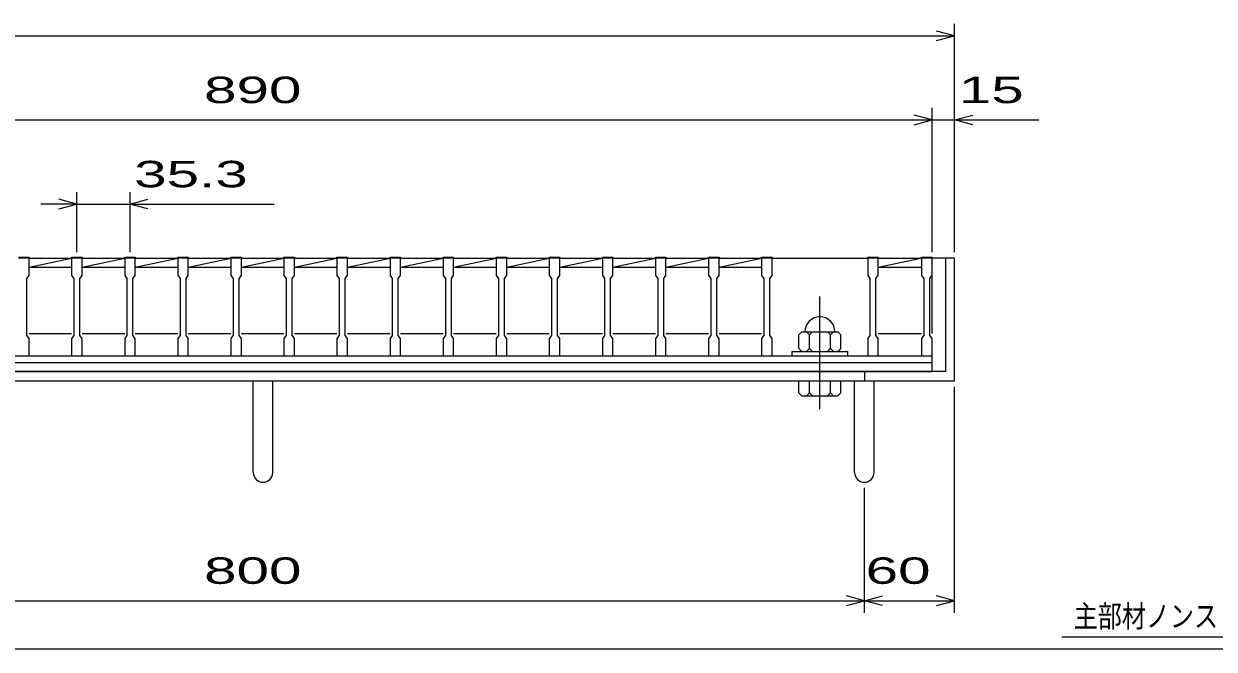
# Model space of a CAD drawing. Units: millimetres, scale not verified. Extents: x -1456 to 1385, y -1026 to 843.
# Drawn here: x -839 to -47, y -917 to -501 of the extents above; entities that cross this region are included whole.
import ezdxf
from ezdxf.enums import TextEntityAlignment as Align

# ---------------------------------------------------------------- set-up
doc = ezdxf.new("R2010")
doc.units = ezdxf.units.MM
doc.header["$LTSCALE"] = 8
doc.linetypes.add('CHAIN', pattern=[18.5, 12, -1.5, 3.5, -1.5])
for name, color, linetype, lineweight in [('0_2', 150, 'Continuous', 25), ('16', 3, 'Continuous', 25), ('19', 6, 'Continuous', 25), ('22', 4, 'Continuous', 25), ('32', 4, 'Continuous', 25)]:
    doc.layers.add(name, color=color, linetype=linetype, lineweight=lineweight)
doc.styles.add('ベクトル', font='')
doc.styles.get('ベクトル').set_extended_font_data('ベクトル')

msp = doc.modelspace()

# ---------------------------------------------------------------- linework, layer by layer
at = {"layer": '0_2'}
msp.add_line((1384.8, -917.2), (-1383.2, -917.2), dxfattribs=at)
at = {"layer": '16'}
for p, q in [((-842.6, -656.3), (-835.6, -656.3)), ((-835.6, -657), (-842.6, -657)), ((-835.6, -656.3), (-835.6, -657)), ((-835.6, -668.5), (-835.6, -657)), ((-835.6, -657), (-807.3, -657)), ((-835.6, -663), (-807.3, -657)), ((-807.3, -657), (-807.3, -656.3)), ((-807.3, -656.3), (-800.3, -656.3)), ((-807.3, -657), (-807.3, -668.5)), ((-800.3, -657), (-807.3, -657)), ((-800.3, -656.3), (-800.3, -657)), ((-800.3, -668.5), (-800.3, -657)), ((-800.3, -657), (-772, -657)), ((-800.3, -663), (-772, -657)), ((-772, -657), (-772, -656.3)), ((-772, -656.3), (-765, -656.3)), ((-772, -657), (-772, -668.5)), ((-765, -657), (-772, -657)), ((-765, -656.3), (-765, -657)), ((-765, -668.5), (-765, -657)), ((-765, -657), (-736.7, -657)), ((-765, -663), (-736.7, -657)), ((-736.7, -657), (-736.7, -656.3)), ((-736.7, -656.3), (-729.7, -656.3)), ((-736.7, -657), (-736.7, -668.5)), ((-729.7, -657), (-736.7, -657)), ((-729.7, -656.3), (-729.7, -657)), ((-729.7, -668.5), (-729.7, -657)), ((-729.7, -657), (-701.4, -657)), ((-729.7, -663), (-701.4, -657)), ((-701.4, -657), (-701.4, -656.3)), ((-701.4, -656.3), (-694.4, -656.3)), ((-701.4, -657), (-701.4, -668.5)), ((-694.4, -657), (-701.4, -657)), ((-694.4, -656.3), (-694.4, -657)), ((-694.4, -668.5), (-694.4, -657)), ((-694.4, -657), (-666.1, -657)), ((-694.4, -663), (-666.1, -657)), ((-666.1, -657), (-666.1, -656.3)), ((-666.1, -656.3), (-659.1, -656.3)), ((-666.1, -657), (-666.1, -668.5)), ((-659.1, -657), (-666.1, -657)), ((-659.1, -656.3), (-659.1, -657)), ((-659.1, -668.5), (-659.1, -657)), ((-659.1, -657), (-630.8, -657)), ((-659.1, -663), (-630.8, -657)), ((-630.8, -657), (-630.8, -656.3)), ((-630.8, -656.3), (-623.8, -656.3)), ((-630.8, -657), (-630.8, -668.5)), ((-623.8, -657), (-630.8, -657)), ((-623.8, -656.3), (-623.8, -657)), ((-623.8, -668.5), (-623.8, -657)), ((-623.8, -657), (-595.5, -657)), ((-623.8, -663), (-595.5, -657)), ((-595.5, -657), (-595.5, -656.3)), ((-595.5, -656.3), (-588.5, -656.3)), ((-595.5, -657), (-595.5, -668.5)), ((-588.5, -657), (-595.5, -657)), ((-588.5, -656.3), (-588.5, -657)), ((-588.5, -668.5), (-588.5, -657)), ((-588.5, -657), (-560.2, -657)), ((-588.5, -663), (-560.2, -657)), ((-560.2, -657), (-560.2, -656.3)), ((-560.2, -656.3), (-553.2, -656.3)), ((-560.2, -657), (-560.2, -668.5)), ((-553.2, -657), (-560.2, -657)), ((-553.2, -656.3), (-553.2, -657)), ((-553.2, -668.5), (-553.2, -657)), ((-553.2, -657), (-524.9, -657)), ((-553.2, -663), (-524.9, -657)), ((-524.9, -657), (-524.9, -656.3)), ((-524.9, -656.3), (-517.9, -656.3)), ((-524.9, -657), (-524.9, -668.5)), ((-517.9, -657), (-524.9, -657)), ((-517.9, -656.3), (-517.9, -657)), ((-517.9, -668.5), (-517.9, -657)), ((-517.9, -657), (-489.6, -657)), ((-517.9, -663), (-489.6, -657)), ((-489.6, -657), (-489.6, -656.3)), ((-489.6, -656.3), (-482.6, -656.3)), ((-489.6, -657), (-489.6, -668.5)), ((-482.6, -657), (-489.6, -657)), ((-482.6, -656.3), (-482.6, -657)), ((-482.6, -668.5), (-482.6, -657)), ((-482.6, -657), (-454.3, -657)), ((-482.6, -663), (-454.3, -657)), ((-454.3, -657), (-454.3, -656.3)), ((-454.3, -656.3), (-447.3, -656.3)), ((-454.3, -657), (-454.3, -668.5)), ((-447.3, -657), (-454.3, -657)), ((-447.3, -656.3), (-447.3, -657)), ((-447.3, -668.5), (-447.3, -657)), ((-447.3, -657), (-419, -657)), ((-447.3, -663), (-419, -657)), ((-419, -657), (-419, -656.3)), ((-419, -656.3), (-412, -656.3)), ((-419, -657), (-419, -668.5)), ((-412, -657), (-419, -657)), ((-412, -656.3), (-412, -657)), ((-412, -668.5), (-412, -657)), ((-412, -657), (-383.7, -657)), ((-412, -663), (-383.7, -657)), ((-383.7, -657), (-383.7, -656.3)), ((-383.7, -656.3), (-376.7, -656.3)), ((-383.7, -657), (-383.7, -668.5)), ((-376.7, -657), (-383.7, -657)), ((-376.7, -656.3), (-376.7, -657)), ((-376.7, -668.5), (-376.7, -657)), ((-376.7, -657), (-348.4, -657)), ((-376.7, -663), (-348.4, -657)), ((-348.4, -657), (-348.4, -656.3)), ((-348.4, -656.3), (-341.4, -656.3)), ((-348.4, -657), (-348.4, -668.5)), ((-341.4, -657), (-348.4, -657)), ((-341.4, -656.3), (-341.4, -657)), ((-341.4, -668.5), (-341.4, -657)), ((-341.4, -657), (-277.8, -657)), ((-277.8, -657), (-277.8, -656.3)), ((-277.8, -656.3), (-270.8, -656.3)), ((-277.8, -657), (-277.8, -668.5)), ((-270.8, -657), (-277.8, -657)), ((-270.8, -656.3), (-270.8, -657)), ((-270.8, -668.5), (-270.8, -657)), ((-270.8, -657), (-242.5, -657)), ((-270.8, -663), (-242.5, -657)), ((-242, -657), (-242, -656.3)), ((-242, -656.3), (-235, -656.3)), ((-242, -657), (-242, -668.5)), ((-235, -657), (-242, -657)), ((-235, -656.3), (-235, -657)), ((-235, -668.5), (-235, -657)), ((-235, -707), (-235, -657)), ((-835.6, -663), (-807.3, -663)), ((-800.3, -663), (-772, -663)), ((-765, -663), (-736.7, -663)), ((-729.7, -663), (-701.4, -663)), ((-694.4, -663), (-666.1, -663)), ((-659.1, -663), (-630.8, -663)), ((-623.8, -663), (-595.5, -663)), ((-588.5, -663), (-560.2, -663)), ((-553.2, -663), (-524.9, -663)), ((-517.9, -663), (-489.6, -663)), ((-482.6, -663), (-454.3, -663)), ((-447.3, -663), (-419, -663)), ((-412, -663), (-383.7, -663)), ((-376.7, -663), (-348.4, -663)), ((-270.8, -663), (-242.5, -663)), ((-837.1, -670.5), (-835.6, -668.5)), ((-837.1, -708.5), (-837.1, -670.5)), ((-807.3, -668.5), (-805.8, -670.5)), ((-805.8, -670.5), (-805.8, -708.5)), ((-801.8, -670.5), (-800.3, -668.5)), ((-801.8, -708.5), (-801.8, -670.5)), ((-772, -668.5), (-770.5, -670.5)), ((-770.5, -670.5), (-770.5, -708.5)), ((-766.5, -670.5), (-765, -668.5)), ((-766.5, -708.5), (-766.5, -670.5)), ((-736.7, -668.5), (-735.2, -670.5)), ((-735.2, -670.5), (-735.2, -708.5)), ((-731.2, -670.5), (-729.7, -668.5)), ((-731.2, -708.5), (-731.2, -670.5)), ((-701.4, -668.5), (-699.9, -670.5)), ((-699.9, -670.5), (-699.9, -708.5)), ((-695.9, -670.5), (-694.4, -668.5)), ((-695.9, -708.5), (-695.9, -670.5)), ((-666.1, -668.5), (-664.6, -670.5)), ((-664.6, -670.5), (-664.6, -708.5)), ((-660.6, -670.5), (-659.1, -668.5)), ((-660.6, -708.5), (-660.6, -670.5)), ((-630.8, -668.5), (-629.3, -670.5)), ((-629.3, -670.5), (-629.3, -708.5)), ((-625.3, -670.5), (-623.8, -668.5)), ((-625.3, -708.5), (-625.3, -670.5)), ((-595.5, -668.5), (-594, -670.5)), ((-594, -670.5), (-594, -708.5)), ((-590, -670.5), (-588.5, -668.5)), ((-590, -708.5), (-590, -670.5)), ((-560.2, -668.5), (-558.7, -670.5)), ((-558.7, -670.5), (-558.7, -708.5)), ((-554.7, -670.5), (-553.2, -668.5)), ((-554.7, -708.5), (-554.7, -670.5)), ((-524.9, -668.5), (-523.4, -670.5)), ((-523.4, -670.5), (-523.4, -708.5)), ((-519.4, -670.5), (-517.9, -668.5)), ((-519.4, -708.5), (-519.4, -670.5)), ((-489.6, -668.5), (-488.1, -670.5)), ((-488.1, -670.5), (-488.1, -708.5)), ((-484.1, -670.5), (-482.6, -668.5)), ((-484.1, -708.5), (-484.1, -670.5)), ((-454.3, -668.5), (-452.8, -670.5)), ((-452.8, -670.5), (-452.8, -708.5)), ((-448.8, -670.5), (-447.3, -668.5)), ((-448.8, -708.5), (-448.8, -670.5)), ((-419, -668.5), (-417.5, -670.5)), ((-417.5, -670.5), (-417.5, -708.5)), ((-413.5, -670.5), (-412, -668.5)), ((-413.5, -708.5), (-413.5, -670.5)), ((-383.7, -668.5), (-382.2, -670.5)), ((-382.2, -670.5), (-382.2, -708.5)), ((-378.2, -670.5), (-376.7, -668.5)), ((-378.2, -708.5), (-378.2, -670.5)), ((-348.4, -668.5), (-346.9, -670.5)), ((-346.9, -670.5), (-346.9, -708.5)), ((-342.9, -670.5), (-341.4, -668.5)), ((-342.9, -708.5), (-342.9, -670.5)), ((-277.8, -668.5), (-276.3, -670.5)), ((-276.3, -670.5), (-276.3, -708.5)), ((-272.3, -670.5), (-270.8, -668.5)), ((-272.3, -708.5), (-272.3, -670.5)), ((-242, -668.5), (-240.5, -670.5)), ((-240.5, -670.5), (-240.5, -708.5)), ((-236.5, -670.5), (-235, -668.5)), ((-236.5, -708.5), (-236.5, -670.5)), ((-835.6, -710.5), (-837.1, -708.5)), ((-835.6, -707), (-807.3, -707)), ((-835.6, -722), (-835.6, -710.5)), ((-805.8, -708.5), (-807.3, -710.5)), ((-807.3, -710.5), (-807.3, -722)), ((-800.3, -710.5), (-801.8, -708.5)), ((-800.3, -707), (-772, -707)), ((-800.3, -722), (-800.3, -710.5)), ((-770.5, -708.5), (-772, -710.5)), ((-772, -710.5), (-772, -722)), ((-765, -710.5), (-766.5, -708.5)), ((-765, -707), (-736.7, -707)), ((-765, -722), (-765, -710.5)), ((-735.2, -708.5), (-736.7, -710.5)), ((-736.7, -710.5), (-736.7, -722)), ((-729.7, -710.5), (-731.2, -708.5)), ((-729.7, -707), (-701.4, -707)), ((-729.7, -722), (-729.7, -710.5)), ((-699.9, -708.5), (-701.4, -710.5)), ((-701.4, -710.5), (-701.4, -722)), ((-694.4, -710.5), (-695.9, -708.5)), ((-694.4, -707), (-666.1, -707)), ((-694.4, -722), (-694.4, -710.5)), ((-664.6, -708.5), (-666.1, -710.5)), ((-666.1, -710.5), (-666.1, -722)), ((-659.1, -710.5), (-660.6, -708.5)), ((-659.1, -707), (-630.8, -707)), ((-659.1, -722), (-659.1, -710.5)), ((-629.3, -708.5), (-630.8, -710.5)), ((-630.8, -710.5), (-630.8, -722)), ((-623.8, -710.5), (-625.3, -708.5)), ((-623.8, -707), (-595.5, -707)), ((-623.8, -722), (-623.8, -710.5)), ((-594, -708.5), (-595.5, -710.5)), ((-595.5, -710.5), (-595.5, -722)), ((-588.5, -710.5), (-590, -708.5)), ((-588.5, -707), (-560.2, -707)), ((-588.5, -722), (-588.5, -710.5)), ((-558.7, -708.5), (-560.2, -710.5)), ((-560.2, -710.5), (-560.2, -722)), ((-553.2, -710.5), (-554.7, -708.5)), ((-553.2, -707), (-524.9, -707)), ((-553.2, -722), (-553.2, -710.5)), ((-523.4, -708.5), (-524.9, -710.5)), ((-524.9, -710.5), (-524.9, -722)), ((-517.9, -710.5), (-519.4, -708.5)), ((-517.9, -707), (-489.6, -707)), ((-517.9, -722), (-517.9, -710.5)), ((-488.1, -708.5), (-489.6, -710.5)), ((-489.6, -710.5), (-489.6, -722)), ((-482.6, -710.5), (-484.1, -708.5)), ((-482.6, -707), (-454.3, -707)), ((-482.6, -722), (-482.6, -710.5)), ((-452.8, -708.5), (-454.3, -710.5)), ((-454.3, -710.5), (-454.3, -722)), ((-447.3, -710.5), (-448.8, -708.5)), ((-447.3, -707), (-419, -707)), ((-447.3, -722), (-447.3, -710.5)), ((-417.5, -708.5), (-419, -710.5)), ((-419, -710.5), (-419, -722)), ((-412, -710.5), (-413.5, -708.5)), ((-412, -707), (-383.7, -707)), ((-412, -722), (-412, -710.5)), ((-382.2, -708.5), (-383.7, -710.5)), ((-383.7, -710.5), (-383.7, -722)), ((-376.7, -710.5), (-378.2, -708.5)), ((-376.7, -707), (-348.4, -707)), ((-376.7, -722), (-376.7, -710.5)), ((-346.9, -708.5), (-348.4, -710.5)), ((-348.4, -710.5), (-348.4, -722)), ((-341.4, -710.5), (-342.9, -708.5)), ((-341.4, -722), (-341.4, -710.5)), ((-321.6, -706), (-323.6, -708)), ((-323.6, -717), (-323.6, -708)), ((-321.6, -706), (-297.6, -706)), ((-318.6, -706), (-316.6, -708)), ((-316.6, -708), (-314.6, -706)), ((-316.6, -717), (-316.6, -708)), ((-304.6, -706), (-302.6, -708)), ((-302.6, -708), (-300.6, -706)), ((-302.6, -717), (-302.6, -708)), ((-295.6, -708), (-297.6, -706)), ((-295.6, -717), (-295.6, -708)), ((-276.3, -708.5), (-277.8, -710.5)), ((-277.8, -710.5), (-277.8, -722)), ((-270.8, -710.5), (-272.3, -708.5)), ((-270.8, -707), (-242, -707)), ((-270.8, -722), (-270.8, -710.5)), ((-240.5, -708.5), (-242, -710.5)), ((-242, -710.5), (-242, -722)), ((-235, -710.5), (-236.5, -708.5)), ((-235, -722), (-235, -710.5)), ((-328.1, -722), (-328.1, -719)), ((-328.1, -719), (-291.1, -719)), ((-323.6, -717), (-321.6, -719)), ((-318.6, -719), (-316.6, -717)), ((-314.6, -719), (-316.6, -717)), ((-304.6, -719), (-302.6, -717)), ((-300.6, -719), (-302.6, -717)), ((-297.6, -719), (-295.6, -717)), ((-291.1, -722), (-291.1, -719)), ((-1125, -722), (-235, -722)), ((-1125, -726.5), (-235, -726.5)), ((-842.6, -722), (-835.6, -722)), ((-807.3, -722), (-800.3, -722)), ((-772, -722), (-765, -722)), ((-736.7, -722), (-729.7, -722)), ((-701.4, -722), (-694.4, -722)), ((-666.1, -722), (-659.1, -722)), ((-630.8, -722), (-623.8, -722)), ((-595.5, -722), (-588.5, -722)), ((-560.2, -722), (-553.2, -722)), ((-524.9, -722), (-517.9, -722)), ((-489.6, -722), (-482.6, -722)), ((-454.3, -722), (-447.3, -722)), ((-419, -722), (-412, -722)), ((-383.7, -722), (-376.7, -722)), ((-348.4, -722), (-341.4, -722)), ((-341.4, -722), (-277.8, -722)), ((-328.1, -722), (-291.1, -722)), ((-277.8, -722), (-270.8, -722)), ((-242, -722), (-235, -722)), ((-235, -726.5), (-235, -722)), ((-235, -732.5), (-235, -726.5)), ((-1125, -732.5), (-235, -732.5))]:
    msp.add_line(p, q, dxfattribs=at)
at = {"layer": '16', "linetype": 'CHAIN'}
msp.add_line((-309.6, -757.4), (-309.6, -682.4), dxfattribs=at)
at = {"layer": '16'}
msp.add_arc((-309.6, -706), 10, 0, 180, dxfattribs=at)
at = {"layer": '19'}
for p, q in [((-220, -657), (-235, -657)), ((-226, -657), (-226, -732.5)), ((-220, -738.5), (-220, -657)), ((-226, -732.5), (-1134, -732.5)), ((-280, -732.5), (-280, -738.5)), ((-1140, -738.5), (-220, -738.5)), ((-686.5, -799.61), (-686.5, -738.5)), ((-673.5, -799.61), (-673.5, -738.5)), ((-323.6, -746.5), (-323.6, -738.5)), ((-323.6, -738.5), (-295.6, -738.5)), ((-316.6, -746.5), (-316.6, -738.5)), ((-302.6, -746.5), (-302.6, -738.5)), ((-295.6, -746.5), (-295.6, -738.5)), ((-286.5, -799.61), (-286.5, -738.5)), ((-273.5, -799.61), (-273.5, -738.5)), ((-321.6, -748.5), (-323.6, -746.5)), ((-321.6, -748.5), (-297.6, -748.5)), ((-318.6, -748.5), (-316.6, -746.5)), ((-314.6, -748.5), (-316.6, -746.5)), ((-304.6, -748.5), (-302.6, -746.5)), ((-300.6, -748.5), (-302.6, -746.5)), ((-297.6, -748.5), (-295.6, -746.5))]:
    msp.add_line(p, q, dxfattribs=at)
for centre in [(-680, -799.61), (-280, -799.61)]:
    msp.add_arc(centre, 6.5, 180, 0, dxfattribs=at)
at = {"layer": '22'}
for p, q in [((-220, -509), (-232, -505.8)), ((-220, -653), (-220, -501)), ((-1140, -509), (-220, -509)), ((-232, -512.2), (-220, -509)), ((-235, -565), (-247, -561.8)), ((-235, -653), (-235, -557)), ((-220, -653), (-220, -557)), ((-220, -565), (-208, -561.8)), ((-1125, -565), (-235, -565)), ((-247, -568.2), (-235, -565)), ((-235, -565), (-220, -565)), ((-208, -568.2), (-220, -565)), ((-220, -565), (-164, -565)), ((-803.8, -653), (-803.8, -613)), ((-768.5, -613), (-768.5, -653)), ((-803.8, -621), (-827.8, -621)), ((-803.8, -621), (-815.8, -617.8)), ((-815.8, -624.2), (-803.8, -621)), ((-803.8, -621), (-768.5, -621)), ((-768.5, -621), (-756.5, -617.8)), ((-756.5, -624.2), (-768.5, -621)), ((-768.5, -621), (-672.5, -621)), ((-220, -892.9), (-220, -742.5)), ((-280, -892.9), (-280, -809.7)), ((-1080, -884.9), (-280, -884.9)), ((-280, -884.9), (-292, -881.7)), ((-292, -888.1), (-280, -884.9)), ((-280, -884.9), (-268, -881.7)), ((-268, -888.1), (-280, -884.9)), ((-280, -884.9), (-220, -884.9)), ((-220, -884.9), (-232, -881.7)), ((-232, -888.1), (-220, -884.9))]:
    msp.add_line(p, q, dxfattribs=at)
at = {"layer": '32'}
msp.add_line((55.2, -909.2), (-148.8, -909.2), dxfattribs=at)

# ---------------------------------------------------------------- texts
at = {"layer": '22', "color": 2, "style": 'ベクトル', "width": 1.65}
for s, p in [(' 890 ', (-730, -545)), (' 15 ', (-228, -545)), (' 35.3 ', (-776.5, -601)), (' 800 ', (-730, -864.9)), (' 60 ', (-290, -864.9))]:
    msp.add_text(s, height=17.6, dxfattribs=at).set_placement(p, align=Align.MIDDLE_LEFT)
at = {"layer": '32', "color": 2, "style": 'ベクトル', "width": 0.8}
msp.add_text('主部材ノンスリップ部詳細', height=14.66, dxfattribs=at).set_placement((-140.8, -895.2), align=Align.MIDDLE_LEFT)

doc.saveas('drawing.dxf')
